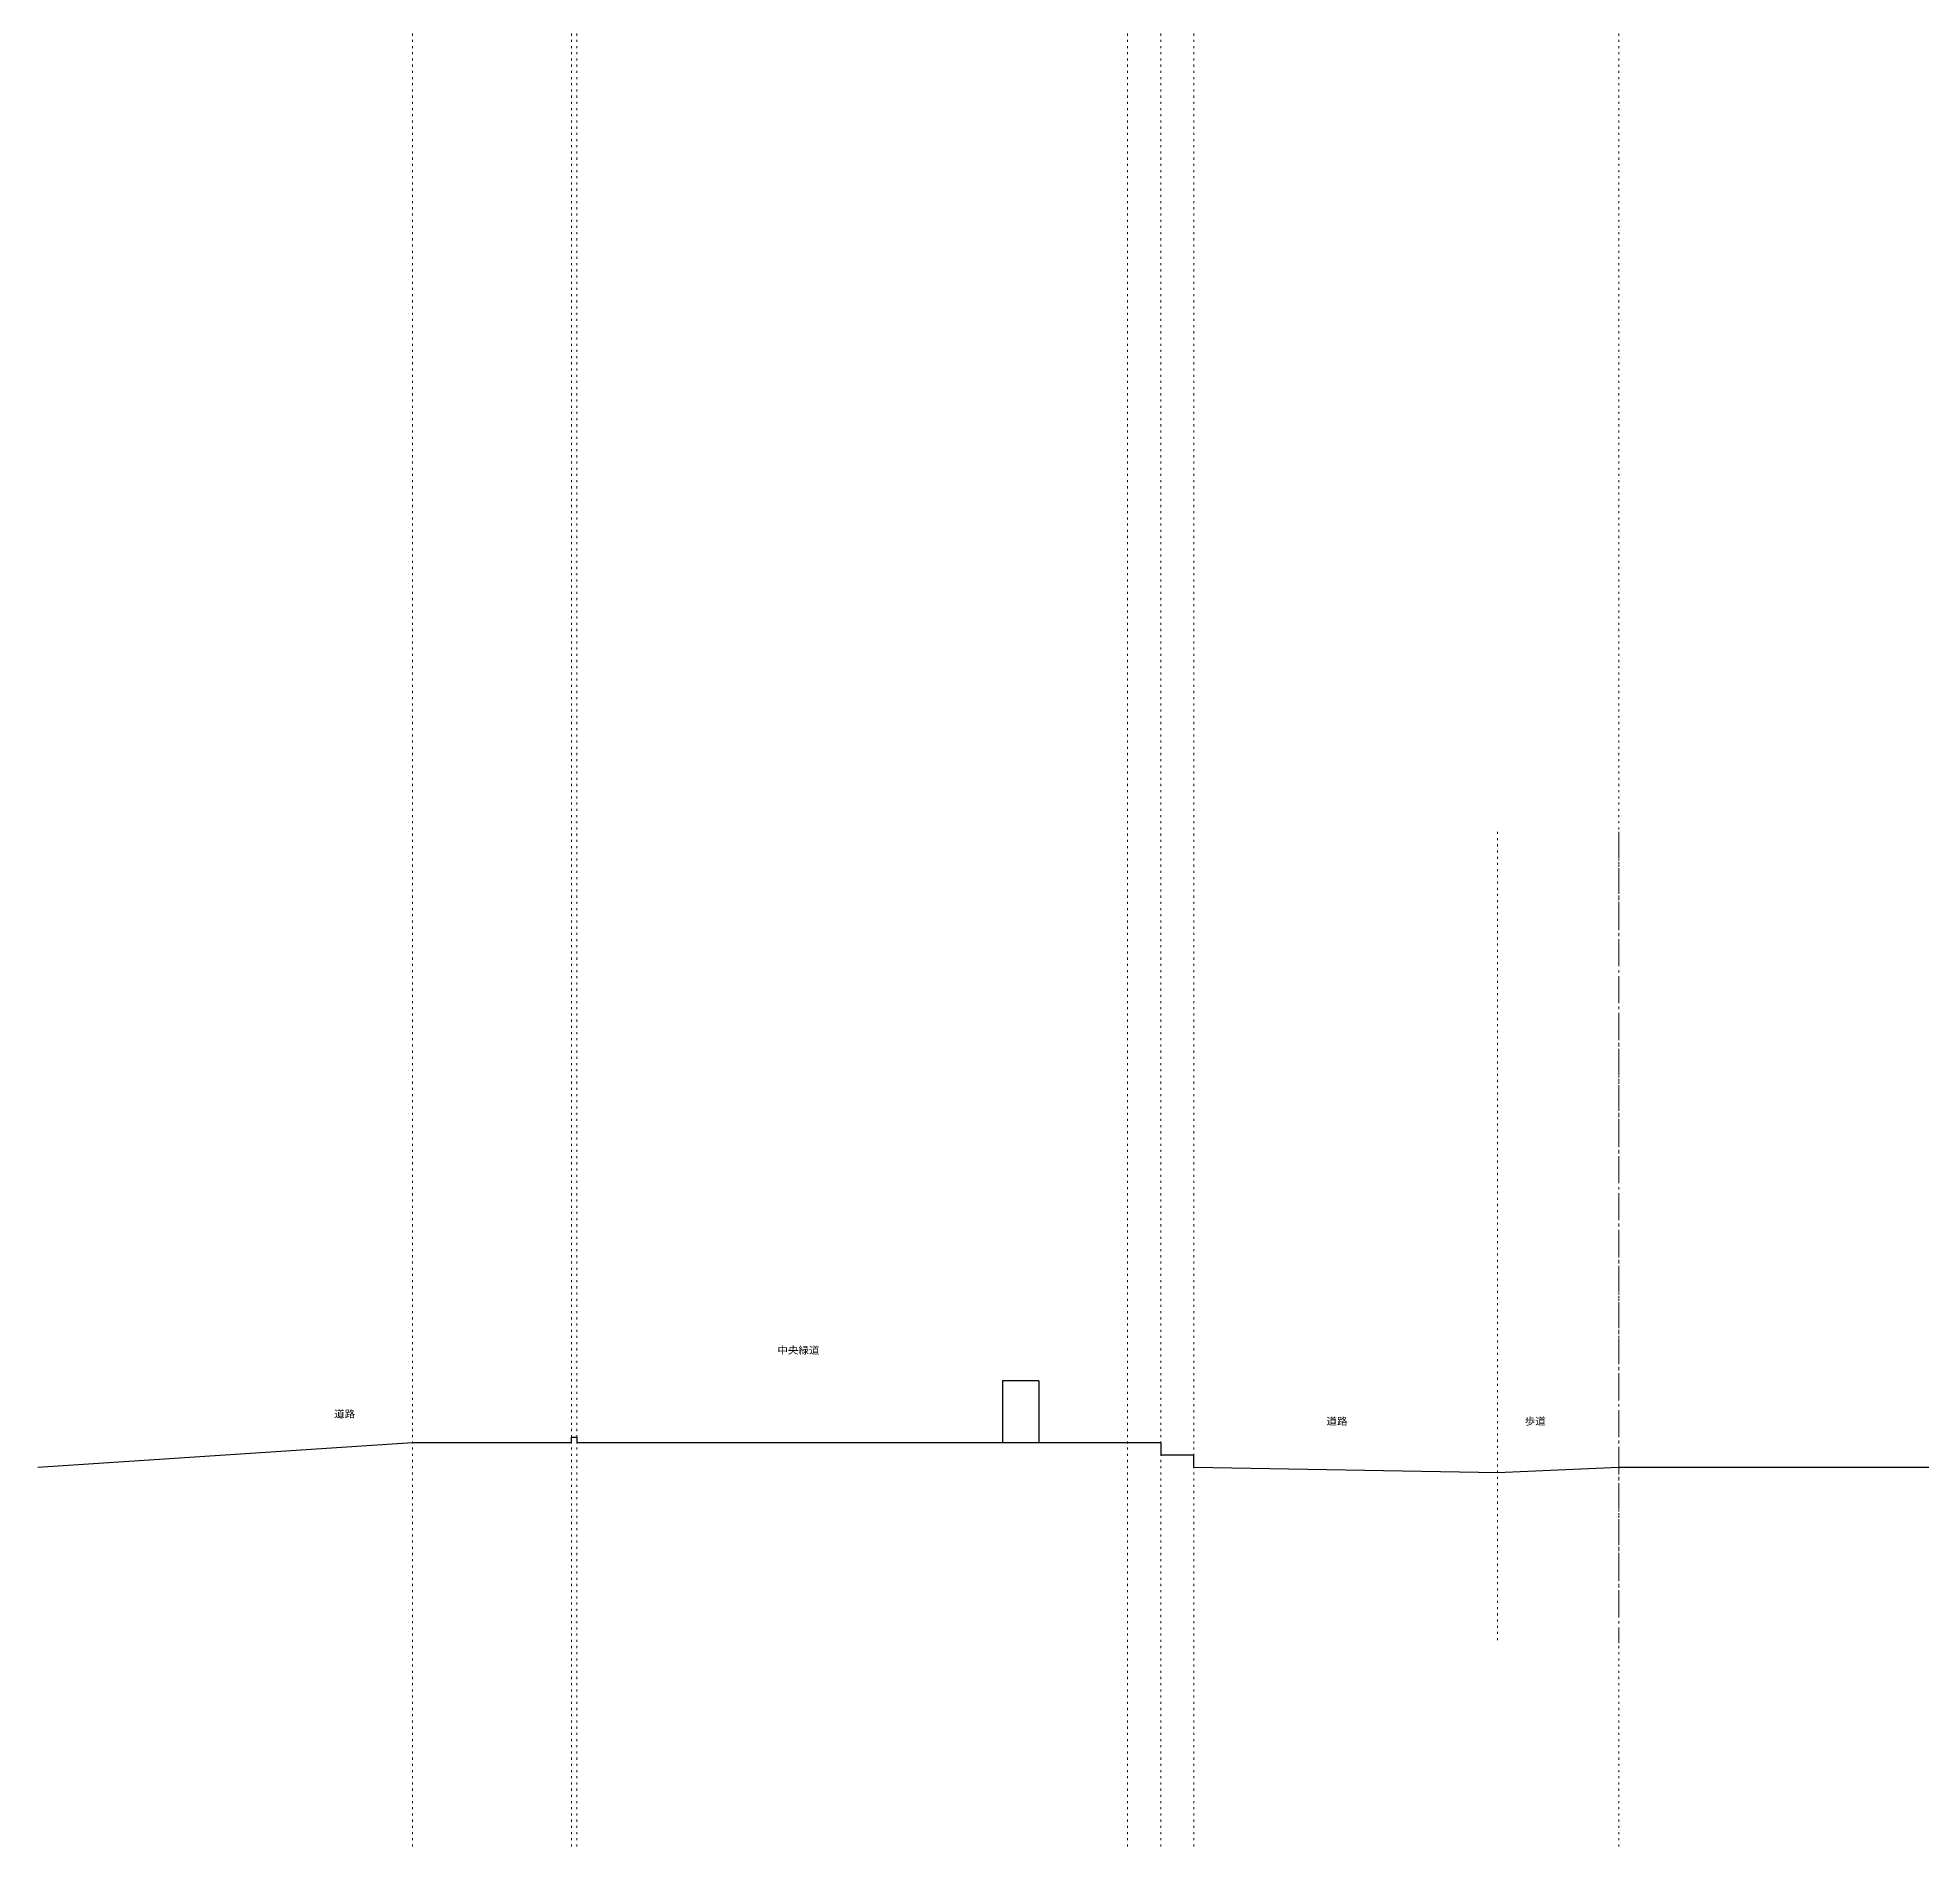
# Model space of a CAD drawing. Header units: millimetres. Extents: x -1049904 to -1048779, y -742436 to -740458.
# Drawn here: x -1049709.3 to -1049344.7, y -742405.2 to -742054.6 of the extents above; entities that cross this region are included whole.
import ezdxf

# ---------------------------------------------------------------- set-up
doc = ezdxf.new("R2010")
doc.units = ezdxf.units.MM
doc.linetypes.add('CENTER', pattern=[12, 5, -0.8, 0.4, -0.8, 5])
doc.linetypes.add('DOT', pattern=[1.6, 0.4, -0.8, 0.4])
for name, color, linetype, lineweight in [('壁', 7, 'Continuous', 30), ('寸法線', 3, 'Continuous', 0), ('芯', 4, 'CENTER', 0)]:
    doc.layers.add(name, color=color, linetype=linetype, lineweight=lineweight)
doc.layers.add('補助線', color=5, linetype='DOT', lineweight=0, plot=False)
doc.styles.add('ＭＳ Ｐゴシック', font='MS PGothic.ttf', dxfattribs={"width": 0.85})

msp = doc.modelspace()

# ---------------------------------------------------------------- linework, layer by layer
at = {"layer": '壁'}
for p, q in [((-1049522.629928, -742314.501532), (-1049522.629928, -742326.501532)), ((-1049515.629928, -742314.501532), (-1049522.629928, -742314.501532)), ((-1049515.629928, -742314.501532), (-1049515.629928, -742326.501532)), ((-1049636.768958, -742326.501532), (-1049709.309928, -742331.301532)), ((-1049606.042106, -742326.501532), (-1049636.768958, -742326.501532)), ((-1049604.969584, -742325.501532), (-1049606.042106, -742325.501532)), ((-1049606.042106, -742326.501532), (-1049606.042106, -742325.501532)), ((-1049604.969584, -742325.501532), (-1049604.969584, -742326.501532)), ((-1049492.034806, -742326.501532), (-1049604.969584, -742326.501532)), ((-1049492.034806, -742326.501532), (-1049492.034806, -742328.901532)), ((-1049485.629928, -742328.901532), (-1049492.034806, -742328.901532)), ((-1049485.629928, -742331.301532), (-1049485.629928, -742328.901532)), ((-1049485.629928, -742331.301532), (-1049485.629928, -742328.901532)), ((-1049426.889469, -742332.301532), (-1049485.629928, -742331.301532)), ((-1049403.402279, -742331.301532), (-1049426.889469, -742332.301532)), ((-1049247.403013, -742331.301532), (-1049403.402279, -742331.301532))]:
    msp.add_line(p, q, dxfattribs=at)
at = {"layer": '芯'}
msp.add_line((-1049403.402279, -742208.301532), (-1049403.402279, -742365.301532), dxfattribs=at)
at = {"layer": '補助線'}
for p, q in [((-1049636.768958, -741710.631913), (-1049636.768958, -742405.17717)), ((-1049606.042106, -741710.631913), (-1049606.042106, -742405.17717)), ((-1049604.969584, -741710.631913), (-1049604.969584, -742405.17717)), ((-1049498.439885, -741710.631913), (-1049498.439885, -742405.17717)), ((-1049492.034806, -741710.631913), (-1049492.034806, -742405.17717)), ((-1049485.629928, -741710.631913), (-1049485.629928, -742405.17717)), ((-1049403.402279, -741710.631913), (-1049403.402279, -742405.17717)), ((-1049426.889469, -742208.301532), (-1049426.889469, -742365.301532))]:
    msp.add_line(p, q, dxfattribs=at)

# ---------------------------------------------------------------- texts
at = {"layer": '寸法線', "color": 7, "style": 'ＭＳ Ｐゴシック', "width": 1.08209}
for s, p in [('中央緑道', (-1049566.196724, -742309.303203)), ('道路', (-1049651.971217, -742321.629138)), ('道路', (-1049459.968339, -742323.040528)), ('歩道', (-1049421.607552, -742323.040528))]:
    msp.add_text(s, height=1.3793103, dxfattribs=at).set_placement(p)

doc.saveas('drawing.dxf')
